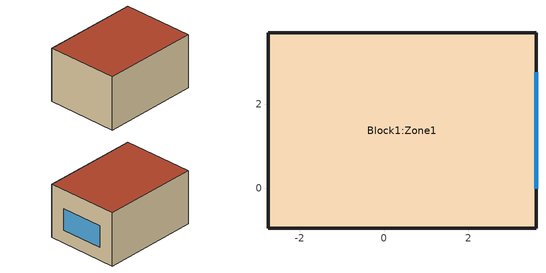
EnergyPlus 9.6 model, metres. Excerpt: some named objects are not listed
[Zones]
Block1:Zone1
 floor ground (Project ground floor): 3.6,-0.95 -2.75,-0.95 -2.75,3.69 3.6,3.69 z0
 wall outside (Project wall): 3.6,-0.95 3.6,3.69 -2.75,3.69 -2.75,-0.95 3.6,-0.95 z0:3.5
 window (1001): 3.6,-0.01 3.6,2.75 z0.84:2.26
 roof outside (Project flat roof): -2.75,-0.95 3.6,-0.95 3.6,3.69 -2.75,3.69 z3.5
[Building]
Building: North Axis=0; Terrain=Suburbs; Loads Convergence Tolerance Value=0.04; Temperature Convergence Tolerance Value=0.4; Solar Distribution=FullExterior; Maximum Number of Warmup Days=25; Minimum Number of Warmup Days=6
[Site:Location]
Untitled (O1-O1:31-12)  (01-01:31-12): Latitude=40.45; Longitude=-3.55; Time Zone=1; Elevation=582
[SizingPeriod:DesignDay] Day of Month=15; Humidity Condition Type=WetBulb; Barometric Pressure=94525.9; Wind Direction=0; Rain Indicator=No; Snow Indicator=No
Name | Month | Day Type | Maximum DryBulb Temperature | Daily DryBulb Temperature Range | Wetbulb or DewPoint at Maximum DryBulb | Wind Speed | Daylight Saving Time Indicator | Solar Model Indicator | Sky Clearness
Summer Design Day in Untitled (O1-O1:31-12) Jul | 7 | SummerDesignDay | 38.2 | 17.5 | 20.3 | 0 | Yes | ASHRAEClearSky | 0.98
Summer Design Day in Untitled (O1-O1:31-12) Aug | 8 | SummerDesignDay | 38 | 17.4 | 19.9 | 0 | Yes | ASHRAEClearSky | 0.98
Summer Design Day in Untitled (O1-O1:31-12) Sep | 9 | SummerDesignDay | 34.9 | 16.8 | 19.3 | 0 | Yes | ASHRAEClearSky | 0.98
Winter Design Day in Untitled (O1-O1:31-12) | 1 | WinterDesignDay | -4 | 0 | -4 | 11.6 | No |  | 0
[Site:GroundTemperature:BuildingSurface]
18, 18, 18, 18, 18, 18, 18, 18, 18, 18, 18, 18
[Site:GroundTemperature:FCfactorMethod]
January Ground Temperature=6.09; February Ground Temperature=5.28; March Ground Temperature=6.71; April Ground Temperature=8.95; May Ground Temperature=14.81; June Ground Temperature=19.34; July Ground Temperature=22.39; August Ground Temperature=23.32; September Ground Temperature=21.74; October Ground Temperature=18.22; November Ground Temperature=13.53; December Ground Temperature=9.18
[Site:GroundTemperature:Shallow]
14, 14, 14, 14, 14, 14, 14, 14, 14, 14, 14, 14
[Site:GroundTemperature:Deep]
14, 14, 14, 14, 14, 14, 14, 14, 14, 14, 14, 14
[Site:GroundReflectance]
0.2, 0.2, 0.2, 0.2, 0.2, 0.2, 0.2, 0.2, 0.2, 0.2, 0.2, 0.2
[Site:GroundReflectance:SnowModifier]
2, 2
[Material] Roughness=Rough; Thermal Absorptance=0.9
Name | Thickness | Conductivity | Density | Specific Heat | Solar Absorptance | Visible Absorptance
Urea Formaldehyde Foam_.1327 | 0.1327 | 0.04 | 10 | 1400 | 0.6 | 0.6
Cast Concrete_.1 | 0.1 | 1.13 | 2000 | 1000 | 0.6 | 0.6
Floor/Roof Screed_.O7 | 0.07 | 0.41 | 1200 | 840 | 0.73 | 0.73
Timber Flooring_.O3 | 0.03 | 0.14 | 650 | 1200 | 0.78 | 0.78
Asphalt 1_.O1 | 0.01 | 0.7 | 2100 | 1000 | 0.85 | 0.9
MW Glass Wool (rolls)_.1445 | 0.1445 | 0.04 | 12 | 840 | 0.6 | 0.6
Plasterboard_.O13 | 0.013 | 0.25 | 2800 | 896 | 0.5 | 0.5
Brickwork Outer_.1 | 0.1 | 0.84 | 1700 | 800 | 0.7 | 0.7
XPS Extruded Polystyrene  - CO2 Blowing_.O795 | 0.0795 | 0.034 | 35 | 1400 | 0.6 | 0.6
Concrete Block (Medium)_.1 | 0.1 | 0.51 | 1400 | 1000 | 0.6 | 0.6
Gypsum Plastering_.O13 | 0.013 | 0.4 | 1000 | 1000 | 0.5 | 0.5
[Material:NoMass]
3_RVAL_3: Roughness=Rough; Thermal Resistance=0.18; Thermal Absorptance=0.9; Solar Absorptance=0.7; Visible Absorptance=0.7
[WindowMaterial:Glazing] Optical Data Type=SpectralAverage; Thickness=0.003; Infrared Transmittance at Normal Incidence=0; Front Side Infrared Hemispherical Emissivity=0.84; Conductivity=0.9; Dirt Correction Factor for Solar and Visible Transmittance=1
Name | Solar Transmittance at Normal Incidence | Front Side Solar Reflectance at Normal Incidence | Back Side Solar Reflectance at Normal Incidence | Visible Transmittance at Normal Incidence | Front Side Visible Reflectance at Normal Incidence | Back Side Visible Reflectance at Normal Incidence | Back Side Infrared Hemispherical Emissivity
2 | 0.837 | 0.075 | 0.075 | 0.898 | 0.081 | 0.081 | 0.84
38 | 0.74 | 0.09 | 0.1 | 0.82 | 0.11 | 0.12 | 0.2
[WindowMaterial:Gas]
1002: Gas Type=Air; Thickness=0.013
[Construction]
Project ground floor: Urea Formaldehyde Foam_.1327, Cast Concrete_.1, Floor/Roof Screed_.O7, Timber Flooring_.O3
Project flat roof: Asphalt 1_.O1, MW Glass Wool (rolls)_.1445, 3_RVAL_3, Plasterboard_.O13
Project wall: Brickwork Outer_.1, XPS Extruded Polystyrene  - CO2 Blowing_.O795, Concrete Block (Medium)_.1, Gypsum Plastering_.O13
1001: 38, 1002, 2
[Zone]
Block1:Zone1: Type=1; Multiplier=1; Volume=81.889; Floor Area=23.3969; Zone Inside Convection Algorithm=TARP; Part of Total Floor Area=Yes
[PEOPLE]
People Block1:Zone1: Zone or ZoneList or Space or SpaceList=Block1:Zone1; Number of People Schedule=Office_OpenOff_Occ; Number of People Calculation Method=People/Area; People per Floor Area=0.111; Fraction Radiant=0.3; Sensible Heat Fraction=AutoCalculate; Activity Level Schedule=Activity Schedule 10; Carbon Dioxide Generation Rate=3.82e-08; Enable ASHRAE 55 Comfort Warnings=No; Mean Radiant Temperature Calculation Type=ZoneAveraged; Work Efficiency Schedule=Work efficiency; Clothing Insulation Calculation Method=ClothingInsulationSchedule; Clothing Insulation Schedule=Clothing Schedule 10; Air Velocity Schedule=AirVelocitySchedule; Thermal Comfort Model 1 Type=AdaptiveASH55; Thermal Comfort Model 2 Type=AdaptiveCEN15251; Thermal Comfort Model 3 Type=Fanger
[Lights]
Block1:Zone1: Zone or ZoneList or Space or SpaceList=Block1:Zone1; Schedule=Office_OpenOff_Light; Design Level Calculation Method=Watts/Area; Watts per Zone Floor Area=20; Return Air Fraction=0; Fraction Radiant=0.42; Fraction Visible=0.18; Fraction Replaceable=1
[OtherEquipment]
Block1:Zone1 Equipment gain 1: Fuel Type=Electricity; Zone or ZoneList or Space or SpaceList=Block1:Zone1; Schedule=Office_OpenOff_Equip; Design Level Calculation Method=Watts/Area; Power per Zone Floor Area=11.77; Fraction Latent=0; Fraction Radiant=0.2; Fraction Lost=0; Carbon Dioxide Generation Rate=0; EndUse Subcategory=ELECTRIC EQUIPMENT#Block1:Zone1#05
[DESIGNSPECIFICATION:OUTDOORAIR]
BLOCK1:ZONE1 Design Specification Outdoor Air Object: Outdoor Air Method=Flow/Person; Outdoor Air Flow per Person=0.00944; Outdoor Air Flow per Zone Floor Area=0; Outdoor Air Flow per Zone=0; Outdoor Air Flow Air Changes per Hour=0; Outdoor Air Schedule=On 24/7
[DESIGNSPECIFICATION:ZONEAIRDISTRIBUTION]
BLOCK1:ZONE1 Design Specification Zone Air Distribution Object: Zone Air Distribution Effectiveness in Cooling Mode=1; Zone Air Distribution Effectiveness in Heating Mode=1; Zone Secondary Recirculation Fraction=0; Minimum Zone Ventilation Efficiency=0
[SIZING:ZONE]
BLOCK1:ZONE1: Zone Cooling Design Supply Air Temperature Input Method=TemperatureDifference; Zone Cooling Design Supply Air Temperature=14; Zone Cooling Design Supply Air Temperature Difference=0.5; Zone Heating Design Supply Air Temperature Input Method=TemperatureDifference; Zone Heating Design Supply Air Temperature=50; Zone Heating Design Supply Air Temperature Difference=0.5; Zone Cooling Design Supply Air Humidity Ratio=0.009; Zone Heating Design Supply Air Humidity Ratio=0.004; Design Specification Outdoor Air Object=BLOCK1:ZONE1 Design Specification Outdoor Air Object; Zone Heating Sizing Factor=1.25; Zone Cooling Sizing Factor=1.15; Cooling Design Air Flow Method=DesignDay; Cooling Design Air Flow Rate=0; Cooling Minimum Air Flow per Zone Floor Area=0.00076; Cooling Minimum Air Flow=0; Cooling Minimum Air Flow Fraction=0; Heating Design Air Flow Method=DesignDay; Heating Design Air Flow Rate=0; Heating Maximum Air Flow per Zone Floor Area=0.00203; Heating Maximum Air Flow=0.14158; Heating Maximum Air Flow Fraction=0.3; Design Specification Zone Air Distribution Object=BLOCK1:ZONE1 Design Specification Zone Air Distribution Object; Account for Dedicated Outdoor Air System=Yes; Dedicated Outdoor Air System Control Strategy=NeutralSupplyAir; Dedicated Outdoor Air Low Setpoint Temperature for Design=autosize; Dedicated Outdoor Air High Setpoint Temperature for Design=autosize
[ZONECONTROL:THERMOSTAT]
BLOCK1:ZONE1 Thermostat: Zone or ZoneList=BLOCK1:ZONE1; Control Type Schedule=Control type schedule: Always 4; Control 1=BLOCK1:ZONE1 Dual SP; Temperature Difference Between Cutout And Setpoint=0
[ZONECONTROL:THERMOSTAT:THERMALCOMFORT]
BLOCK1:ZONE1 Comfort Control: Zone or ZoneList=BLOCK1:ZONE1; Averaging Method=PeopleAverage; Minimum DryBulb Temperature Setpoint=12.8; Maximum DryBulb Temperature Setpoint=40; Thermal Comfort Control Type Schedule=Zone Comfort Control Type Sched; Thermal Comfort Control 1=BLOCK1:ZONE1 Dual Comfort Setpoint
[THERMOSTATSETPOINT:DUALSETPOINT]
BLOCK1:ZONE1 Dual SP: Heating Setpoint Temperature Schedule=FORSCRIPT_AHST_BLOCK1_ZONE1; Cooling Setpoint Temperature Schedule=FORSCRIPT_ACST_BLOCK1_ZONE1
[THERMOSTATSETPOINT:THERMALCOMFORT:FANGER:DUALSETPOINT]
BLOCK1:ZONE1 Dual Comfort Setpoint: Fanger Thermal Comfort Heating Schedule=Heating Fanger comfort setpoint: Always -0.5; Fanger Thermal Comfort Cooling Schedule=Cooling Fanger comfort setpoint: Always 0.5
[ZoneHVAC:IdealLoadsAirSystem]
Block1:Zone1 Ideal Loads Air: Maximum Heating Supply Air Temperature=35; Minimum Cooling Supply Air Temperature=12; Maximum Heating Supply Air Humidity Ratio=0.0156; Minimum Cooling Supply Air Humidity Ratio=0.0077; Heating Limit=LimitCapacity; Maximum Heating Air Flow Rate=Autosize; Maximum Sensible Heating Capacity=Autosize; Cooling Limit=LimitFlowRateAndCapacity; Maximum Cooling Air Flow Rate=Autosize; Maximum Total Cooling Capacity=Autosize; Heating Availability Schedule=On; Cooling Availability Schedule=On; Dehumidification Control Type=None; Humidification Control Type=None; Design Specification Outdoor Air Object=Block1:Zone1; Outdoor Air Economizer Type=NoEconomizer; Heat Recovery Type=None
[ZONEHVAC:TERMINALUNIT:VARIABLEREFRIGERANTFLOW]
BLOCK1:ZONE1 VRF Indoor Unit: Terminal Unit Availability Schedule=On 24/7; Cooling Supply Air Flow Rate=autosize; No Cooling Supply Air Flow Rate=autosize; Heating Supply Air Flow Rate=autosize; No Heating Supply Air Flow Rate=autosize; Cooling Outdoor Air Flow Rate=0; Heating Outdoor Air Flow Rate=0; No Load Outdoor Air Flow Rate=0; Supply Air Fan Operating Mode Schedule=On 24/7; Supply Air Fan Placement=DrawThrough; Supply Air Fan Object=BLOCK1:ZONE1 VRF Indoor Unit Supply Fan; Cooling Coil Object=BLOCK1:ZONE1 VRF Indoor Unit DX Cooling Coil; Heating Coil Object=BLOCK1:ZONE1 VRF Indoor Unit DX Heating Coil; Zone Terminal Unit On Parasitic Electric Energy Use=30; Zone Terminal Unit Off Parasitic Electric Energy Use=20; Maximum Supply Air Temperature from Supplemental Heater=autosize; Maximum Outdoor DryBulb Temperature for Supplemental Heater Operation=21
[Zone equipment]
BLOCK1:ZONE1: BLOCK1:ZONE1 VRF Indoor Unit
[FAN:CONSTANTVOLUME]
BLOCK1:ZONE1 VRF Indoor Unit Supply Fan: Availability Schedule=On 24/7; Fan Total Efficiency=0.7; Pressure Rise=100; Maximum Flow Rate=autosize; Motor Efficiency=0.9; Motor In Airstream Fraction=1; EndUse Subcategory=General
[COIL:COOLING:DX:VARIABLEREFRIGERANTFLOW]
BLOCK1:ZONE1 VRF Indoor Unit DX Cooling Coil: Availability Schedule=On 24/7; Gross Rated Total Cooling Capacity=autosize; Gross Rated Sensible Heat Ratio=autosize; Rated Air Flow Rate=autosize; Cooling Capacity Ratio Modifier Function of Temperature Curve=VRFTUCoolCapFT; Cooling Capacity Modifier Curve Function of Flow Fraction=VRFACCoolCapFFF
[COIL:HEATING:DX:VARIABLEREFRIGERANTFLOW]
BLOCK1:ZONE1 VRF Indoor Unit DX Heating Coil: Availability Schedule=On 24/7; Gross Rated Heating Capacity=autosize; Rated Air Flow Rate=autosize; Heating Capacity Ratio Modifier Function of Temperature Curve=VRFTUHeatCapFT; Heating Capacity Modifier Function of Flow Fraction Curve=VRFACCoolCapFFF
[AIRCONDITIONER:VARIABLEREFRIGERANTFLOW]
Heat Pump=VRF Outdoor Unit_BLOCK1:ZONE1; Availability Schedule=On 24/7; Gross Rated Total Cooling Capacity=autosize; Gross Rated Cooling COP=2; Minimum Condenser Inlet Node Temperature in Cooling Mode=-6; Maximum Condenser Inlet Node Temperature in Cooling Mode=43; Cooling Capacity Ratio Modifier Function of Low Temperature Curve=VRFCoolCapFT; Cooling Capacity Ratio Boundary Curve=VRFCoolCapFTBoundary; Cooling Capacity Ratio Modifier Function of High Temperature Curve=VRFCoolCapFTHi; Cooling Energy Input Ratio Modifier Function of Low Temperature Curve=VRFCoolEIRFT; Cooling Energy Input Ratio Boundary Curve=VRFCoolEIRFTBoundary; Cooling Energy Input Ratio Modifier Function of High Temperature Curve=VRFCoolEIRFTHi; Cooling Energy Input Ratio Modifier Function of Low PartLoad Ratio Curve=CoolingEIRLowPLR; Cooling Energy Input Ratio Modifier Function of High PartLoad Ratio Curve=CoolingEIRHiPLR; Cooling Combination Ratio Correction Factor Curve=CoolingCombRatio; Cooling PartLoad Fraction Correlation Curve=VRFCPLFFPLR; Gross Rated Heating Capacity=autosize; Rated Heating Capacity Sizing Ratio=1; Gross Rated Heating COP=2.1; Minimum Condenser Inlet Node Temperature in Heating Mode=-20; Maximum Condenser Inlet Node Temperature in Heating Mode=40; Heating Capacity Ratio Modifier Function of Low Temperature Curve=VRFHeatCapFT; Heating Capacity Ratio Boundary Curve=VRFHeatCapFTBoundary; Heating Capacity Ratio Modifier Function of High Temperature Curve=VRFHeatCapFTHi; Heating Energy Input Ratio Modifier Function of Low Temperature Curve=VRFHeatEIRFT; Heating Energy Input Ratio Boundary Curve=VRFHeatEIRFTBoundary; Heating Energy Input Ratio Modifier Function of High Temperature Curve=VRFHeatEIRFTHi; Heating Performance Curve Outdoor Temperature Type=WetBulbTemperature; Heating Energy Input Ratio Modifier Function of Low PartLoad Ratio Curve=HeatingEIRLowPLR; Heating Energy Input Ratio Modifier Function of High PartLoad Ratio Curve=HeatingEIRHiPLR; Heating Combination Ratio Correction Factor Curve=HeatingCombRatio; Heating PartLoad Fraction Correlation Curve=VRFCPLFFPLR; Minimum Heat Pump PartLoad Ratio=0.2; Master Thermostat Priority Control Type=LoadPriority; Zone Terminal Unit List=VRF Outdoor Unit_BLOCK1:ZONE1 Zone List; Heat Pump Waste Heat Recovery=Yes; Equivalent Piping Length used for Piping Correction Factor in Cooling Mode=50; Vertical Height used for Piping Correction Factor=15; Piping Correction Factor for Length in Cooling Mode Curve=CoolingLengthCorrectionFactor; Piping Correction Factor for Height in Cooling Mode Coefficient=0; Equivalent Piping Length used for Piping Correction Factor in Heating Mode=50; Piping Correction Factor for Length in Heating Mode Curve=VRF Piping Correction Factor for Length in Heating Mode; Piping Correction Factor for Height in Heating Mode Coefficient=0; Crankcase Heater Power per Compressor=15; Number of Compressors=2; Ratio of Compressor Size to Total Compressor Capacity=0.5; Maximum Outdoor DryBulb Temperature for Crankcase Heater=5; Defrost Strategy=Resistive; Defrost Control=Timed; Defrost Time Period Fraction=0; Resistive Defrost Heater Capacity=autosize; Maximum Outdoor Drybulb Temperature for Defrost Operation=5; Condenser Type=AirCooled; Water Condenser Volume Flow Rate=autosize; Evaporative Condenser Effectiveness=0.9; Evaporative Condenser Air Flow Rate=autosize; Evaporative Condenser Pump Rated Power Consumption=autosize; Basin Heater Capacity=0; Basin Heater Setpoint Temperature=2; Basin Heater Operating Schedule=On 24/7; Fuel Type=Electricity; Minimum Condenser Inlet Node Temperature in Heat Recovery Mode=-10; Maximum Condenser Inlet Node Temperature in Heat Recovery Mode=40; Heat Recovery Cooling Capacity Modifier Curve=VRF Heat Recovery Cooling Capacity Modifier; Initial Heat Recovery Cooling Capacity Fraction=0.5; Heat Recovery Cooling Capacity Time Constant=0.15; Heat Recovery Cooling Energy Modifier Curve=VRF Heat Recovery Cooling Energy Modifier; Initial Heat Recovery Cooling Energy Fraction=1; Heat Recovery Cooling Energy Time Constant=0; Heat Recovery Heating Capacity Modifier Curve=VRF Heat Recovery Heating Capacity Modifier; Initial Heat Recovery Heating Capacity Fraction=1; Heat Recovery Heating Capacity Time Constant=0.15; Heat Recovery Heating Energy Modifier Curve=VRF Heat Recovery Heating Energy Modifier; Initial Heat Recovery Heating Energy Fraction=1; Heat Recovery Heating Energy Time Constant=0
[ZONETERMINALUNITLIST]
VRF Outdoor Unit_BLOCK1:ZONE1 Zone List: Zone Terminal Unit Name 1=BLOCK1:ZONE1 VRF Indoor Unit
[ENERGYMANAGEMENTSYSTEM:SENSOR]
Name | OutputVariable or OutputMeter Index Key | OutputVariable or OutputMeter
RMOT | People BLOCK1:ZONE1 | Zone Thermal Comfort CEN 15251 Adaptive Model Running Average Outdoor Air Temperature
PMOT | People BLOCK1:ZONE1 | Zone Thermal Comfort ASHRAE 55 Adaptive Model Running Average Outdoor Air Temperature
BLOCK1_ZONE1_OpT | BLOCK1:ZONE1 | Zone Operative Temperature
BLOCK1_ZONE1_WindSpeed | BLOCK1:ZONE1 | Zone Outdoor Air Wind Speed
BLOCK1_ZONE1_OutT | BLOCK1:ZONE1 | Zone Outdoor Air Drybulb Temperature
Block1_Zone1_Wall_2_0_0_0_0_0_Win_OpT | Block1:Zone1 | Zone Operative Temperature
Block1_Zone1_Wall_2_0_0_0_0_0_Win_WindSpeed | Block1:Zone1 | Zone Outdoor Air Wind Speed
Block1_Zone1_Wall_2_0_0_0_0_0_Win_OutT | Block1:Zone1 | Zone Outdoor Air Drybulb Temperature
OutT | Environment | Site Outdoor Air Drybulb Temperature
BLOCK1_ZONE1_CoolCoil | BLOCK1:ZONE1 VRF Indoor Unit DX Cooling Coil | Cooling Coil Total Cooling Rate
BLOCK1_ZONE1_HeatCoil | BLOCK1:ZONE1 VRF Indoor Unit DX Heating Coil | Heating Coil Heating Rate
Block1_Zone1_Wall_2_0_0_0_0_0_Win_CoolCoil | Block1:Zone1 VRF Indoor Unit DX Cooling Coil | Cooling Coil Total Cooling Rate
Block1_Zone1_Wall_2_0_0_0_0_0_Win_HeatCoil | Block1:Zone1 VRF Indoor Unit DX Heating Coil | Heating Coil Heating Rate
[ENERGYMANAGEMENTSYSTEM:ACTUATOR]
Name | Actuated Component Unique | Actuated Component Type | Actuated Component Control Type
FORSCRIPT_AHST_Sch_BLOCK1_ZONE1 | FORSCRIPT_AHST_BLOCK1_ZONE1 | Schedule:Compact | Schedule Value
FORSCRIPT_ACST_Sch_BLOCK1_ZONE1 | FORSCRIPT_ACST_BLOCK1_ZONE1 | Schedule:Compact | Schedule Value
Block1_Zone1_Wall_2_0_0_0_0_0_Win_VentOpenFact | Block1:Zone1_Wall_2_0_0_0_0_0_Win | AirFlow Network Window/Door Opening | Venting Opening Factor
[ENERGYMANAGEMENTSYSTEM:PROGRAMCALLINGMANAGER]
SetComfTemp: BeginTimestepBeforePredictor; SetComfTemp
CountHours_BLOCK1_ZONE1: BeginTimestepBeforePredictor; CountHours_BLOCK1_ZONE1
SetAppLimits: BeginTimestepBeforePredictor; SetAppLimits
ApplyCAT: BeginTimestepBeforePredictor; ApplyCAT
SetAST: BeginTimestepBeforePredictor; SetAST
SetASTnoTol: BeginTimestepBeforePredictor; SetASTnoTol
CountHoursNoApp_BLOCK1_ZONE1: BeginTimestepBeforePredictor; CountHoursNoApp_BLOCK1_ZONE1
SetGeoVarBLOCK1_ZONE1: BeginTimestepBeforePredictor; SetGeoVarBLOCK1_ZONE1
SetInputData: BeginTimestepBeforePredictor; SetInputData
SetVST: BeginTimestepBeforePredictor; SetVST
ApplyAST_BLOCK1_ZONE1: BeginTimestepBeforePredictor; ApplyAST_BLOCK1_ZONE1
SetWindowOperation_Block1_Zone1_Wall_2_0_0_0_0_0_Win: BeginTimestepBeforePredictor; SetWindowOperation_Block1_Zone1_Wall_2_0_0_0_0_0_Win
[ENERGYMANAGEMENTSYSTEM:PROGRAM]
SetComfTemp: if AdapStand == 1; set ComfTemp = RMOT*0.33+18.8; elseif AdapStand == 2; set ComfTemp = PMOT*0.31+17.8; elseif AdapStand == 3; set ComfTemp = PMOT*0.48+14.4; endif
CountHours_BLOCK1_ZONE1: if (AdapStand == 1 ); if (RMOT >= AHSTall) && (RMOT <= ACSTaul); if (BLOCK1_ZONE1_OpT <= ACSTnoTol); if (BLOCK1_ZONE1_OpT >= AHSTnoTol); set ComfHours_BLOCK1_ZONE1 = 1*ZoneTimeStep; set DiscomfAppHotHours_BLOCK1_ZONE1 = 0; set DiscomfAppColdHours_BLOCK1_ZONE1 = 0; set DiscomfNonAppHotHours_BLOCK1_ZONE1 = 0; set DiscomfNonAppColdHours_BLOCK1_ZONE1 = 0; endif; elseif (BLOCK1_ZONE1_OpT > ACSTnoTol); set ComfHours_BLOCK1_ZONE1 = 0; set DiscomfAppHotHours_BLOCK1_ZONE1 = 1*ZoneTimeStep; set DiscomfAppColdHours_BLOCK1_ZONE1 = 0; set DiscomfNonAppHotHours_BLOCK1_ZONE1 = 0; set DiscomfNonAppColdHours_BLOCK1_ZONE1 = 0; elseif (BLOCK1_ZONE1_OpT < AHSTnoTol); set ComfHours_BLOCK1_ZONE1 = 0; set DiscomfAppHotHours_BLOCK1_ZONE1 = 0; set DiscomfAppColdHours_BLOCK1_ZONE1 = 1*ZoneTimeStep; set DiscomfNonAppHotHours_BLOCK1_ZONE1 = 0; set DiscomfNonAppColdHours_BLOCK1_ZONE1 = 0; endif; elseif (RMOT > ACSTaul); set ComfHours_BLOCK1_ZONE1 = 0; set DiscomfAppHotHours_BLOCK1_ZONE1 = 0; set DiscomfAppColdHours_BLOCK1_ZONE1 = 0; set DiscomfNonAppHotHours_BLOCK1_ZONE1 = 1*ZoneTimeStep; set DiscomfNonAppColdHours_BLOCK1_ZONE1 = 0; elseif (RMOT < AHSTall); set ComfHours_BLOCK1_ZONE1 = 0; set DiscomfAppHotHours_BLOCK1_ZONE1 = 0; set DiscomfAppColdHours_BLOCK1_ZONE1 = 0; set DiscomfNonAppHotHours_BLOCK1_ZONE1 = 0; set DiscomfNonAppColdHours_BLOCK1_ZONE1 = 1*ZoneTimeStep; endif; elseif (AdapStand == 2 )|| (AdapStand == 3); if (PMOT >= AHSTall) && (PMOT <= ACSTaul); if (BLOCK1_ZONE1_OpT <= ACSTnoTol); if (BLOCK1_ZONE1_OpT >= AHSTnoTol); set ComfHours_BLOCK1_ZONE1 = 1*ZoneTimeStep; set DiscomfAppHotHours_BLOCK1_ZONE1 = 0; set DiscomfAppColdHours_BLOCK1_ZONE1 = 0; set DiscomfNonAppHotHours_BLOCK1_ZONE1 = 0; set DiscomfNonAppColdHours_BLOCK1_ZONE1 = 0; endif; elseif (BLOCK1_ZONE1_OpT > ACSTnoTol); set ComfHours_BLOCK1_ZONE1 = 0; set DiscomfAppHotHours_BLOCK1_ZONE1 = 1*ZoneTimeStep; set DiscomfAppColdHours_BLOCK1_ZONE1 = 0; set DiscomfNonAppHotHours_BLOCK1_ZONE1 = 0; set DiscomfNonAppColdHours_BLOCK1_ZONE1 = 0; elseif (BLOCK1_ZONE1_OpT < AHSTnoTol); set ComfHours_BLOCK1_ZONE1 = 0; set DiscomfAppHotHours_BLOCK1_ZONE1 = 0; set DiscomfAppColdHours_BLOCK1_ZONE1 = 1*ZoneTimeStep; set DiscomfNonAppHotHours_BLOCK1_ZONE1 = 0; set DiscomfNonAppColdHours_BLOCK1_ZONE1 = 0; endif; elseif (PMOT > ACSTaul); set ComfHours_BLOCK1_ZONE1 = 0; set DiscomfAppHotHours_BLOCK1_ZONE1 = 0; set DiscomfAppColdHours_BLOCK1_ZONE1 = 0; set DiscomfNonAppHotHours_BLOCK1_ZONE1 = 1*ZoneTimeStep; set DiscomfNonAppColdHours_BLOCK1_ZONE1 = 0; elseif (PMOT < AHSTall); set ComfHours_BLOCK1_ZONE1 = 0; set DiscomfAppHotHours_BLOCK1_ZONE1 = 0; set DiscomfAppColdHours_BLOCK1_ZONE1 = 0; set DiscomfNonAppHotHours_BLOCK1_ZONE1 = 0; set DiscomfNonAppColdHours_BLOCK1_ZONE1 = 1*ZoneTimeStep; endif; endif
SetAppLimits: If AdapStand == 1; set ACSTaul = 30; set ACSTall = 10; set AHSTaul = 30; set AHSTall = 10; elseif AdapStand == 2; set ACSTaul = 33.5; set ACSTall = 10; set AHSTaul = 33.5; set AHSTall = 10; elseif AdapStand == 3; set ACSTaul = 30; set ACSTall = 5; set AHSTaul = 30; set AHSTall = 5; else; set ACSTaul = 50; set ACSTall = 50; set AHSTaul = 50; set AHSTall = 50; endif
ApplyCAT: if (AdapStand == 1 ); if (CAT == 1); set ACSToffset = 2; set AHSToffset = -3; elseif (CAT == 2); set ACSToffset = 3; set AHSToffset = -4; elseif (CAT == 3); set ACSToffset = 4; set AHSToffset = -5; endif; elseif (AdapStand == 2 ) || (AdapStand == 3); if (CAT == 90); set ACSToffset = 2.5; set AHSToffset = -2.5; elseif (CAT == 80); set ACSToffset = 3.5; set AHSToffset = -3.5; endif; endif
SetAST: if (AdapStand == 0) && (CurrentTime < 7); set ACST = 27+ACSTtol; set AHST = 17+AHSTtol; elseif (AdapStand == 0) && (CurrentTime < 15); set ACST = 25; set AHST = 20+AHSTtol; elseif (AdapStand == 0) && (CurrentTime < 23); set ACST = 25+ACSTtol; set AHST = 20+AHSTtol; elseif (AdapStand == 0) && (CurrentTime < 24); set ACST = 27+ACSTtol; set AHST = 17+AHSTtol; endif; if (AdapStand == 1) && (ComfMod == 0); if (DayOfYear >= 121) && (DayOfYear < 274); if (CAT==1); set ACST = 25.5+ACSTtol; elseif (CAT==2); set ACST = 26+ACSTtol; elseif (CAT==3); set ACST = 27+ACSTtol; endif; else; if (CAT==1); set ACST = 25+ACSTtol; elseif (CAT==2); set ACST = 25+ACSTtol; elseif (CAT==3); set ACST = 25+ACSTtol; endif; endif; endif; if (AdapStand == 1) && (ComfMod == 0); if (DayOfYear >= 121) && (DayOfYear < 274); if (CAT==1); set AHST = 23.5+AHSTtol; elseif (CAT==2); set AHST = 23+AHSTtol; elseif (CAT==3); set AHST = 22+AHSTtol; endif; else; if (CAT==1); set AHST = 21+AHSTtol; elseif (CAT==2); set AHST = 20+AHSTtol; elseif (CAT==3); set AHST = 18+AHSTtol; endif; endif; endif; if (AdapStand == 1) && (ComfMod == 1) && (RMOT >= ACSTall) && (RMOT <= ACSTaul); set ACST = RMOT*0.33+18.8+ACSToffset+ACSTtol; elseif (AdapStand == 1) && (ComfMod == 1) && (CurrentTime < 7); set ACST = 27+ACSTtol; elseif (AdapStand == 1) && (ComfMod == 1) && (CurrentTime < 15); set ACST = 50; elseif (AdapStand == 1) && (ComfMod == 1) && (CurrentTime < 23); set ACST = 25+ACSTtol; elseif (AdapStand == 1) && (ComfMod == 1) && (CurrentTime < 24); set ACST = 27+ACSTtol; endif; if (AdapStand == 1) && (ComfMod == 1) && (RMOT >= AHSTall) && (RMOT <= AHSTaul); set AHST = RMOT*0.33+18.8+AHSToffset+AHSTtol; elseif (AdapStand == 1) && (ComfMod == 1) && (CurrentTime < 7); set AHST = 17+AHSTtol; elseif (AdapStand == 1) && (ComfMod == 1) && (CurrentTime < 23); set AHST = 20+AHSTtol; elseif (AdapStand == 1) && (ComfMod == 1) && (CurrentTime < 24); set AHST = 17+AHSTtol; endif; if (AdapStand == 1) && (ComfMod == 2) && (RMOT >= ACSTall) && (RMOT <= ACSTaul); set ACST = RMOT*0.33+18.8+ACSToffset+ACSTtol; elseif (AdapStand == 1) && (ComfMod == 2) && (RMOT < ACSTall) && (CAT==1); set ACST = 25+ACSTtol; elseif (AdapStand == 1) && (ComfMod == 2) && (RMOT > ACSTaul) && (CAT==1); set ACST = 25.5+ACSTtol; elseif (AdapStand == 1) && (ComfMod == 2) && (RMOT < ACSTall) && (CAT==2); set ACST = 25+ACSTtol; elseif (AdapStand == 1) && (ComfMod == 2) && (RMOT > ACSTaul) && (CAT==2); set ACST = 26+ACSTtol; elseif (AdapStand == 1) && (ComfMod == 2) && (RMOT < ACSTall) && (CAT==3); set ACST = 25+ACSTtol; elseif (AdapStand == 1) && (ComfMod == 2) && (RMOT > ACSTaul) && (CAT==3); set ACST = 27+ACSTtol; endif; if (AdapStand == 1) && (ComfMod == 2) && (RMOT >= AHSTall) && (RMOT <= AHSTaul); set AHST = RMOT*0.33+18.8+AHSToffset+AHSTtol; elseif (AdapStand == 1) && (ComfMod == 2) && (RMOT < AHSTall) && (CAT==1); set AHST = 21+AHSTtol; elseif (AdapStand == 1) && (ComfMod == 2) && (RMOT > AHSTaul) && (CAT==1); set AHST = 23.5+AHSTtol; elseif (AdapStand == 1) && (ComfMod == 2) && (RMOT < AHSTall) && (CAT==2); set AHST = 20+AHSTtol; elseif (AdapStand == 1) && (ComfMod == 2) && (RMOT > AHSTaul) && (CAT==2); set AHST = 23+AHSTtol; elseif (AdapStand == 1) && (ComfMod == 2) && (RMOT < AHSTall) && (CAT==3); set AHST = 18+AHSTtol; elseif (AdapStand == 1) && (ComfMod == 2) && (RMOT > AHSTaul) && (CAT==3); set AHST = 22+AHSTtol; endif; if (AdapStand == 1) && (ComfMod == 3) && (RMOT >= ACSTall) && (RMOT <= ACSTaul); set ACST = RMOT*0.33+18.8+ACSToffset+ACSTtol; elseif (AdapStand == 1) && (ComfMod == 3) && (RMOT < ACSTall); set ACST = ACSTall*0.33+18.8+ACSToffset+ACSTtol; elseif (AdapStand == 1) && (ComfMod == 3) && (RMOT > ACSTaul); set ACST = ACSTaul*0.33+18.8+ACSToffset+ACSTtol; endif; if (AdapStand == 1) && (ComfMod == 3) && (RMOT >= AHSTall) && (RMOT <= AHSTaul); set AHST = RMOT*0.33+18.8+AHSToffset+AHSTtol; elseif (AdapStand == 1) && (ComfMod == 3) && (RMOT < AHSTall); set AHST = AHSTall*0.33+18.8+AHSToffset+AHSTtol; elseif (AdapStand == 1) && (ComfMod == 3) && (RMOT > AHSTaul); set AHST = AHSTaul*0.33+18.8+AHSToffset+AHSTtol; endif; if (AdapStand == 2) && (ComfMod == 0); if (DayOfYear >= 121) && (DayOfYear < 274); if (CAT==80); set ACST = 28.35+ACSTtol; elseif (CAT==90); set ACST = 27.42+ACSTtol; endif; else; if (CAT==80); set ACST = 26.35+ACSTtol; elseif (CAT==90); set ACST = 25.09+ACSTtol; endif; endif; endif; if (AdapStand == 2) && (ComfMod == 0); if (DayOfYear >= 121) && (DayOfYear < 274); if (CAT==80); set AHST = 23.78+AHSTtol; elseif (CAT==90); set AHST = 24.74+AHSTtol; endif; else; if (CAT==80); set AHST = 20.1+AHSTtol; elseif (CAT==90); set AHST = 21.44+AHSTtol; endif; endif; endif; if (AdapStand == 2) && (ComfMod == 1) && (PMOT >= ACSTall) && (PMOT <= ACSTaul); set ACST = PMOT*0.31+17.8+ACSToffset+ACSTtol; elseif (AdapStand == 2) && (ComfMod == 1) && (CurrentTime < 7); set ACST = 27+ACSTtol; elseif (AdapStand == 2) && (ComfMod == 1) && (CurrentTime < 15); set ACST = 50; elseif (AdapStand == 2) && (ComfMod == 1) && (CurrentTime < 23); set ACST = 25+ACSTtol; elseif (AdapStand == 2) && (ComfMod == 1) && (CurrentTime < 24); set ACST = 27+ACSTtol; endif; if (AdapStand == 2) && (ComfMod == 1) && (PMOT >= AHSTall) && (PMOT <= AHSTaul); set AHST = PMOT*0.31+17.8+AHSToffset+AHSTtol; elseif (AdapStand == 2) && (ComfMod == 1) && (CurrentTime < 7); set AHST = 17+AHSTtol; elseif (AdapStand == 2) && (ComfMod == 1) && (CurrentTime < 23); set AHST = 20+AHSTtol; elseif (AdapStand == 2) && (ComfMod == 1) && (CurrentTime < 24); set AHST = 17+AHSTtol; endif; if (AdapStand == 2) && (ComfMod == 2); if (PMOT >= ACSTall) && (PMOT <= ACSTaul); set ACST = PMOT*0.31+17.8+ACSToffset+ACSTtol; elseif CAT==80; if PMOT < ACSTall; set ACST = 26.35+ACSTtol; elseif PMOT > ACSTaul; set ACST = 28.35+ACSTtol; endif; elseif CAT==90; if PMOT < ACSTall; set ACST = 25.09+ACSTtol; elseif PMOT > ACSTaul; set ACST = 27.42+ACSTtol; endif; endif; endif; if (AdapStand == 2) && (ComfMod == 2); if (PMOT >= AHSTall) && (PMOT <= AHSTaul); set AHST = PMOT*0.31+17.8+AHSToffset+AHSTtol; elseif CAT==80; if PMOT < AHSTall; set AHST = 20.1+AHSTtol; elseif PMOT > AHSTaul; set AHST = 23.78+AHSTtol; endif; elseif CAT==90; if PMOT < AHSTall; set AHST = 21.44+AHSTtol; elseif PMOT > AHSTaul; set AHST = 24.74+AHSTtol; endif; endif; endif; if (AdapStand == 2) && (ComfMod == 3) && (PMOT >= ACSTall) && (PMOT <= ACSTaul); set ACST = PMOT*0.31+17.8+ACSToffset+ACSTtol; elseif (AdapStand == 2) && (ComfMod == 3) && (PMOT < ACSTall); set ACST = ACSTall*0.31+17.8+ACSToffset+ACSTtol; elseif (AdapStand == 2) && (ComfMod == 3) && (PMOT > ACSTaul); set ACST = ACSTaul*0.31+17.8+ACSToffset+ACSTtol; endif; if (AdapStand == 2) && (ComfMod == 3) && (PMOT >= AHSTall) && (PMOT <= AHSTaul); set AHST = PMOT*0.31+17.8+AHSToffset+AHSTtol; elseif (AdapStand == 2) && (ComfMod == 3) && (PMOT < AHSTall); set AHST = AHSTall*0.31+17.8+AHSToffset+AHSTtol; elseif (AdapStand == 2) && (ComfMod == 3) && (PMOT > AHSTaul); set AHST = AHSTaul*0.31+17.8+AHSToffset+AHSTtol; endif; if (AdapStand == 3) && (ComfMod == 0); if (CAT==80); set ACST = 28+ACSTtol; elseif (CAT==90); set ACST = 27+ACSTtol; endif; endif; if (AdapStand == 3) && (ComfMod == 0); if (CAT==80); set AHST = 18+AHSTtol; elseif (CAT==90); set AHST = 19+AHSTtol; endif; endif; if (AdapStand == 3) && (ComfMod == 1); if (PMOT >= ACSTall) && (PMOT <= ACSTaul); set ACST = PMOT*0.48+14.4+ACSToffset+ACSTtol; elseif CAT==80; if PMOT < ACSTall; set ACST = 28+ACSTtol; elseif PMOT > ACSTaul; set ACST = 28+ACSTtol; endif; elseif CAT==90; if PMOT < ACSTall; set ACST = 27+ACSTtol; elseif PMOT > ACSTaul; set ACST = 27+ACSTtol; endif; endif; endif; if (AdapStand == 3) && (ComfMod == 1); if (PMOT >= AHSTall) && (PMOT <= AHSTaul); set AHST = PMOT*0.48+14.4+AHSToffset+AHSTtol; elseif CAT==80; if PMOT < AHSTall; set AHST = 18+AHSTtol; elseif PMOT > AHSTaul; set AHST = 18+AHSTtol; endif; elseif CAT==90; if PMOT < AHSTall; set AHST = 19+AHSTtol; elseif PMOT > AHSTaul; set AHST = 19+AHSTtol; endif; endif; endif; if (AdapStand == 3) && (ComfMod == 2); if (PMOT >= ACSTall) && (PMOT <= ACSTaul); set ACST = PMOT*0.48+14.4+ACSToffset+ACSTtol; elseif CAT==80; if PMOT < ACSTall; set ACST = 26.35+ACSTtol; elseif PMOT > ACSTaul; set ACST = 28.35+ACSTtol; endif; elseif CAT==90; if PMOT < ACSTall; set ACST = 25.09+ACSTtol; elseif PMOT > ACSTaul; set ACST = 27.42+ACSTtol; endif; endif; endif; if (AdapStand == 3) && (ComfMod == 2); if (PMOT >= AHSTall) && (PMOT <= AHSTaul); set AHST = PMOT*0.48+14.4+AHSToffset+AHSTtol; elseif CAT==80; if PMOT < AHSTall; set AHST = 20.1+AHSTtol; elseif PMOT > AHSTaul; set AHST = 23.78+AHSTtol; endif; elseif CAT==90; if PMOT < AHSTall; set AHST = 21.44+AHSTtol; elseif PMOT > AHSTaul; set AHST = 24.74+AHSTtol; endif; endif; endif; if (AdapStand == 3) && (ComfMod == 3) && (PMOT >= ACSTall) && (PMOT <= ACSTaul); set ACST = PMOT*0.48+14.4+ACSToffset+ACSTtol; elseif (AdapStand == 3) && (ComfMod == 3) && (PMOT < ACSTall); set ACST = ACSTall*0.48+14.4+ACSToffset+ACSTtol; elseif (AdapStand == 3) && (ComfMod == 3) && (PMOT > ACSTaul); set ACST = ACSTaul*0.48+14.4+ACSToffset+ACSTtol; endif; if (AdapStand == 3) && (ComfMod == 3) && (PMOT >= AHSTall) && (PMOT <= AHSTaul); set AHST = PMOT*0.48+14.4+AHSToffset+AHSTtol; elseif (AdapStand == 3) && (ComfMod == 3) && (PMOT < AHSTall); set AHST = AHSTall*0.48+14.4+AHSToffset+AHSTtol; elseif (AdapStand == 3) && (ComfMod == 3) && (PMOT > AHSTaul); set AHST = AHSTaul*0.48+14.4+AHSToffset+AHSTtol; endif
SetASTnoTol: set ACSTnoTol = ACST-ACSTtol; set AHSTnoTol = AHST-AHSTtol
CountHoursNoApp_BLOCK1_ZONE1: if (BLOCK1_ZONE1_OpT <= ACSTnoTol); if (BLOCK1_ZONE1_OpT >= AHSTnoTol); set ComfHoursNoApp_BLOCK1_ZONE1  = 1*ZoneTimeStep; else; set ComfHoursNoApp_BLOCK1_ZONE1 = 0; endif; else; set ComfHoursNoApp_BLOCK1_ZONE1 = 0; endif
SetGeoVarBLOCK1_ZONE1: set ZoneFloorArea_BLOCK1_ZONE1 = ZFA_BLOCK1_ZONE1/2; set ZoneAirVolume_BLOCK1_ZONE1 = ZAV_BLOCK1_ZONE1/2
SetInputData: set AdapStand = 1; set CAT = 1; set ComfMod = 2; set HVACmode = 2; set VentCtrl = 0; set VSToffset = 0; set MinOToffset = 7; set MaxWindSpeed = 6; set ACSTtol = -0.25; set AHSTtol = 0.25
SetVST: set MinOutTemp = AHST - MinOToffset; if AdapStand == 0; if (CurrentTime < 7); set VST = (ACST+AHST)/2+VSToffset; elseif (CurrentTime < 15); set VST = 22.5+VSToffset; elseif (CurrentTime < 23); set VST = (ACST+AHST)/2+VSToffset; elseif (CurrentTime < 24); set VST = (ACST+AHST)/2+VSToffset; endif; elseif AdapStand == 1; if (RMOT >= AHSTall) && (RMOT <= ACSTaul); set VST = ComfTemp+VSToffset; else; set VST = (ACST+AHST)/2+VSToffset; endif; elseif AdapStand == 2 || AdapStand == 3; if (PMOT >= AHSTall) && (PMOT <= ACSTaul); set VST = ComfTemp+VSToffset; else; set VST = (ACST+AHST)/2+VSToffset; endif; endif
ApplyAST_BLOCK1_ZONE1: if (BLOCK1_ZONE1_OpT>VST)&&(BLOCK1_ZONE1_OutT<VST); if BLOCK1_ZONE1_CoolCoil==0; if BLOCK1_ZONE1_HeatCoil==0; if (BLOCK1_ZONE1_OpT<ACST)&&(BLOCK1_ZONE1_OutT>MinOutTemp); if BLOCK1_ZONE1_WindSpeed <= MaxWindSpeed; set Ventilates_HVACmode2_BLOCK1_ZONE1 = 1; set VentHours_BLOCK1_ZONE1 = 1*ZoneTimeStep; else; set Ventilates_HVACmode2_BLOCK1_ZONE1 = 0; set VentHours_BLOCK1_ZONE1 = 0; endif; else; set Ventilates_HVACmode2_BLOCK1_ZONE1 = 0; set VentHours_BLOCK1_ZONE1 = 0; endif; else; set Ventilates_HVACmode2_BLOCK1_ZONE1 = 0; set VentHours_BLOCK1_ZONE1 = 0; endif; else; set Ventilates_HVACmode2_BLOCK1_ZONE1 = 0; set VentHours_BLOCK1_ZONE1 = 0; endif; else; set Ventilates_HVACmode2_BLOCK1_ZONE1 = 0; set VentHours_BLOCK1_ZONE1 = 0; endif; if VentCtrl == 0; if BLOCK1_ZONE1_OutT < BLOCK1_ZONE1_OpT; if BLOCK1_ZONE1_OutT>MinOutTemp; if BLOCK1_ZONE1_OpT > VST; if BLOCK1_ZONE1_WindSpeed <= MaxWindSpeed; set Ventilates_HVACmode1_BLOCK1_ZONE1 = 1; set VentHours_BLOCK1_ZONE1 = 1*ZoneTimeStep; else; set Ventilates_HVACmode1_BLOCK1_ZONE1 = 0; set VentHours_BLOCK1_ZONE1 = 0; endif; else; set Ventilates_HVACmode1_BLOCK1_ZONE1 = 0; set VentHours_BLOCK1_ZONE1 = 0; endif; else; set Ventilates_HVACmode1_BLOCK1_ZONE1 = 0; set VentHours_BLOCK1_ZONE1 = 0; endif; else; set Ventilates_HVACmode1_BLOCK1_ZONE1 = 0; set VentHours_BLOCK1_ZONE1 = 0; endif; elseif VentCtrl == 1; if BLOCK1_ZONE1_OutT<BLOCK1_ZONE1_OpT; if BLOCK1_ZONE1_OutT>MinOutTemp; if BLOCK1_ZONE1_OpT > ACSTnoTol; if BLOCK1_ZONE1_WindSpeed <= MaxWindSpeed; set Ventilates_HVACmode1_BLOCK1_ZONE1 = 1; set VentHours_BLOCK1_ZONE1 = 1*ZoneTimeStep; else; set Ventilates_HVACmode1_BLOCK1_ZONE1 = 0; set VentHours_BLOCK1_ZONE1 = 0; endif; else; set Ventilates_HVACmode1_BLOCK1_ZONE1 = 0; set VentHours_BLOCK1_ZONE1 = 0; endif; else; set Ventilates_HVACmode1_BLOCK1_ZONE1 = 0; set VentHours_BLOCK1_ZONE1 = 0; endif; else; set Ventilates_HVACmode1_BLOCK1_ZONE1 = 0; set VentHours_BLOCK1_ZONE1 = 0; endif; endif; if HVACmode == 0; set FORSCRIPT_ACST_Sch_BLOCK1_ZONE1 = ACST; set FORSCRIPT_AHST_Sch_BLOCK1_ZONE1 = AHST; elseif HVACmode == 1; Set FORSCRIPT_ACST_Sch_BLOCK1_ZONE1 = 100; Set FORSCRIPT_AHST_Sch_BLOCK1_ZONE1 = -100; elseif HVACmode == 2; if Ventilates_HVACmode2_BLOCK1_ZONE1 == 0; set FORSCRIPT_ACST_Sch_BLOCK1_ZONE1 = ACST; set FORSCRIPT_AHST_Sch_BLOCK1_ZONE1 = AHST; endif; endif
SetWindowOperation_Block1_Zone1_Wall_2_0_0_0_0_0_Win: if (Block1_Zone1_Wall_2_0_0_0_0_0_Win_OpT>VST)&&(Block1_Zone1_Wall_2_0_0_0_0_0_Win_OutT < VST); if Block1_Zone1_Wall_2_0_0_0_0_0_Win_CoolCoil==0; if Block1_Zone1_Wall_2_0_0_0_0_0_Win_HeatCoil==0; if (Block1_Zone1_Wall_2_0_0_0_0_0_Win_OpT<ACST)&&(Block1_Zone1_Wall_2_0_0_0_0_0_Win_OutT>MinOutTemp); if Block1_Zone1_Wall_2_0_0_0_0_0_Win_WindSpeed <= MaxWindSpeed; set Ventilates_HVACmode2_Block1_Zone1_Wall_2_0_0_0_0_0_Win = 1; else; set Ventilates_HVACmode2_Block1_Zone1_Wall_2_0_0_0_0_0_Win = 0; endif; else; set Ventilates_HVACmode2_Block1_Zone1_Wall_2_0_0_0_0_0_Win = 0; endif; else; set Ventilates_HVACmode2_Block1_Zone1_Wall_2_0_0_0_0_0_Win = 0; endif; else; set Ventilates_HVACmode2_Block1_Zone1_Wall_2_0_0_0_0_0_Win = 0; endif; else; set Ventilates_HVACmode2_Block1_Zone1_Wall_2_0_0_0_0_0_Win = 0; endif; if VentCtrl == 0; if Block1_Zone1_Wall_2_0_0_0_0_0_Win_OutT < Block1_Zone1_Wall_2_0_0_0_0_0_Win_OpT; if Block1_Zone1_Wall_2_0_0_0_0_0_Win_OutT>MinOutTemp; if Block1_Zone1_Wall_2_0_0_0_0_0_Win_OpT > VST; if Block1_Zone1_Wall_2_0_0_0_0_0_Win_WindSpeed <= MaxWindSpeed; set Ventilates_HVACmode1_Block1_Zone1_Wall_2_0_0_0_0_0_Win = 1; else; set Ventilates_HVACmode1_Block1_Zone1_Wall_2_0_0_0_0_0_Win = 0; endif; else; set Ventilates_HVACmode1_Block1_Zone1_Wall_2_0_0_0_0_0_Win = 0; endif; else; set Ventilates_HVACmode1_Block1_Zone1_Wall_2_0_0_0_0_0_Win = 0; endif; else; set Ventilates_HVACmode1_Block1_Zone1_Wall_2_0_0_0_0_0_Win = 0; endif; elseif VentCtrl == 1; if Block1_Zone1_Wall_2_0_0_0_0_0_Win_OutT<Block1_Zone1_Wall_2_0_0_0_0_0_Win_OpT; if Block1_Zone1_Wall_2_0_0_0_0_0_Win_OutT>MinOutTemp; if Block1_Zone1_Wall_2_0_0_0_0_0_Win_OpT > ACSTnoTol; if Block1_Zone1_Wall_2_0_0_0_0_0_Win_WindSpeed <= MaxWindSpeed; set Ventilates_HVACmode1_Block1_Zone1_Wall_2_0_0_0_0_0_Win = 1; else; set Ventilates_HVACmode1_Block1_Zone1_Wall_2_0_0_0_0_0_Win = 0; endif; else; set Ventilates_HVACmode1_Block1_Zone1_Wall_2_0_0_0_0_0_Win = 0; endif; else; set Ventilates_HVACmode1_Block1_Zone1_Wall_2_0_0_0_0_0_Win = 0; endif; else; set Ventilates_HVACmode1_Block1_Zone1_Wall_2_0_0_0_0_0_Win = 0; endif; endif; if HVACmode == 0; set Block1_Zone1_Wall_2_0_0_0_0_0_Win_VentOpenFact = 0; elseif HVACmode == 1; if Ventilates_HVACmode1_Block1_Zone1_Wall_2_0_0_0_0_0_Win == 1; set Block1_Zone1_Wall_2_0_0_0_0_0_Win_VentOpenFact = 1; else; set Block1_Zone1_Wall_2_0_0_0_0_0_Win_VentOpenFact = 0; endif; elseif HVACmode == 2; if Ventilates_HVACmode2_Block1_Zone1_Wall_2_0_0_0_0_0_Win == 1; set Block1_Zone1_Wall_2_0_0_0_0_0_Win_VentOpenFact = 1; else; set Block1_Zone1_Wall_2_0_0_0_0_0_Win_VentOpenFact = 0; endif; endif
[ENERGYMANAGEMENTSYSTEM:GLOBALVARIABLE]
ACST; AHST; ACSTnoTol; AHSTnoTol; AdapStand; ACSTaul; ACSTall; AHSTaul; AHSTall; CAT; ACSToffset; AHSToffset; ComfMod; ComfTemp; ACSTtol; AHSTtol
ComfHours_BLOCK1_ZONE1; DiscomfAppHotHours_BLOCK1_ZONE1; DiscomfAppColdHours_BLOCK1_ZONE1; DiscomfNonAppHotHours_BLOCK1_ZONE1; DiscomfNonAppColdHours_BLOCK1_ZONE1; ComfHoursNoApp_BLOCK1_ZONE1; ZoneFloorArea_BLOCK1_ZONE1; ZoneAirVolume_BLOCK1_ZONE1
VST; VSToffset; MaxWindSpeed; VentCtrl; HVACmode; MinOutTemp; MinOToffset
VentHours_BLOCK1_ZONE1
[ENERGYMANAGEMENTSYSTEM:OUTPUTVARIABLE] Update Frequency=ZoneTimestep
Name | EMS Variable | Type of Data in Variable | Units
Comfort Temperature | ComfTemp | Averaged | C
Adaptive Cooling Setpoint Temperature | ACST | Averaged | C
Adaptive Heating Setpoint Temperature | AHST | Averaged | C
Adaptive Cooling Setpoint Temperature_No Tolerance | ACSTnoTol | Averaged | C
Adaptive Heating Setpoint Temperature_No Tolerance | AHSTnoTol | Averaged | C
Ventilation Setpoint Temperature | VST | Averaged | C
Minimum Outdoor Temperature for ventilation | MinOutTemp | Averaged | C
Comfortable Hours_No Applicability_BLOCK1_ZONE1 | ComfHoursNoApp_BLOCK1_ZONE1 | Summed | H
Comfortable Hours_Applicability_BLOCK1_ZONE1 | ComfHours_BLOCK1_ZONE1 | Summed | H
Discomfortable Applicable Hot Hours_BLOCK1_ZONE1 | DiscomfAppHotHours_BLOCK1_ZONE1 | Summed | H
Discomfortable Applicable Cold Hours_BLOCK1_ZONE1 | DiscomfAppColdHours_BLOCK1_ZONE1 | Summed | H
Discomfortable Non Applicable Hot Hours_BLOCK1_ZONE1 | DiscomfNonAppHotHours_BLOCK1_ZONE1 | Summed | H
Discomfortable Non Applicable Cold Hours_BLOCK1_ZONE1 | DiscomfNonAppColdHours_BLOCK1_ZONE1 | Summed | H
Zone Floor Area_BLOCK1_ZONE1 | ZoneFloorArea_BLOCK1_ZONE1 | Summed | m2
Zone Air Volume_BLOCK1_ZONE1 | ZoneAirVolume_BLOCK1_ZONE1 | Summed | m3
Ventilation Hours_BLOCK1_ZONE1 | VentHours_BLOCK1_ZONE1 | Summed | H
[ENERGYMANAGEMENTSYSTEM:INTERNALVARIABLE] Internal Data Index Key=BLOCK1:ZONE1
Name | Internal Data Type
ZFA_BLOCK1_ZONE1 | Zone Floor Area
ZAV_BLOCK1_ZONE1 | Zone Air Volume
[WaterUse:Equipment]
DHW Block1:Zone1: EndUse Subcategory=DHW Block1:Zone1; Peak Flow Rate=1.44425e-07; Flow Rate Fraction Schedule=Office_OpenOff_Occ; Target Temperature Schedule=DHW Supply Temperature Block1:Zone1; Hot Water Supply Temperature Schedule=DHW Supply Temperature Block1:Zone1; Cold Water Supply Temperature Schedule=DHW Mains Temperature Block1:Zone1; Zone=Block1:Zone1
[Schedule:Compact]
On; On 24/7: Through: 12/31, For: AllDays, Until: 24:00, 1
Work efficiency: Through: 12/31, For: AllDays, Until: 24:00, 0
Zone Comfort Control Type Sched: Through: 12/31, For: AllDays, Until: 24:00, 4
AirVelocitySchedule: Through: 12/31, For: AllDays, Until: 24:00, .137
Office_OpenOff_Occ: Through: 31 Dec, For: Weekdays SummerDesignDay, Until: 07:00, 0, Until: 08:00, 0.25, Until: 09:00, 0.5, Until: 12:00, 1, Until: 14:00, 0.75, Until: 17:00, 1, Until: 18:00, 0.5, Until: 19:00, 0.25, Until: 24:00, 0, For: Weekends, Until: 24:00, 0, For: Holidays, Until: 24:00, 0, For: WinterDesignDay AllOtherDays, Until: 24:00, 0
Office_OpenOff_Equip: Through: 31 Dec, For: Weekdays SummerDesignDay, Until: 07:00, 0.05394, Until: 20:00, 1, Until: 24:00, 0.05394, For: Weekends, Until: 24:00, 0.05394, For: Holidays, Until: 24:00, 0.05394, For: WinterDesignDay AllOtherDays, Until: 24:00, 0
Office_OpenOff_Light: Through: 31 Dec, For: Weekdays SummerDesignDay, Until: 07:00, 0, Until: 19:00, 1, Until: 24:00, 0, For: Weekends, Until: 24:00, 0, For: Holidays, Until: 24:00, 0, For: WinterDesignDay AllOtherDays, Until: 24:00, 0
Activity Schedule 10: Through: 12/31, For: AllDays, Until: 24:00, 110.7
Clothing Schedule 10: Through: 4/1, For: AllDays, Until: 24:00, 1, Through: 9/30, For: AllDays, Until: 24:00, .5, Through: 12/31, For: AllDays, Until: 24:00, 1
DHW Supply Temperature Block1:Zone1: Through: 12/31, For: AllDays, Until: 24:00, 65
DHW Mains Temperature Block1:Zone1: Through: 12/31, For: AllDays, Until: 24:00, 10
[SCHEDULE:COMPACT]
Cooling Fanger comfort setpoint: Always 0.5: Through: 12/31, For: AllDays, Until: 24:00, 0.5
Heating Fanger comfort setpoint: Always -0.5: Through: 12/31, For: AllDays, Until: 24:00, -0.5
Control type schedule: Always 4: Through: 12/31, For: AllDays, Until: 24:00, 4
FORSCRIPT_AHST_BLOCK1_ZONE1: Through: 12/31, For: AllDays, Until: 24:00, 20
FORSCRIPT_ACST_BLOCK1_ZONE1: Through: 12/31, For: AllDays, Until: 24:00, 24
[CURVE:LINEAR] Minimum Value of x=1; Maximum Value of x=1.5
Name | Coefficient1 Constant | Coefficient2 x
CoolingCombRatio | 0.618055 | 0.381945
HeatingCombRatio | 0.96034 | 0.03966
[CURVE:QUADRATIC]
Name | Coefficient1 Constant | Coefficient2 x | Coefficient3 x2 | Minimum Value of x | Maximum Value of x
VRFACCoolCapFFF | 0.8 | 0.2 | 0 | 0.5 | 1.5
CoolingEIRHiPLR | 1 | 0 | 0 | 1 | 1.5
VRFCPLFFPLR | 0.85 | 0.15 | 0 | 0 | 1
HeatingEIRHiPLR | 2.42944 | -2.23589 | 0.806452 | 1 | 1.5
[CURVE:CUBIC]
Name | Coefficient1 Constant | Coefficient2 x | Coefficient3 x2 | Coefficient4 x3 | Minimum Value of x | Maximum Value of x | Minimum Curve Output | Maximum Curve Output | Input Unit Type for X | Output Unit Type
VRFTUCoolCapFT | 0.504547 | 0.0288891 | -1.08194e-05 | 1.01359e-05 | 0 | 50 | 0.5 | 1.5 | Temperature | Dimensionless
VRFTUHeatCapFT | -0.390709 | 0.261815 | -0.0130432 | 0.000178132 | 0 | 50 | 0.5 | 1.5 | Temperature | Dimensionless
VRFCoolCapFTBoundary | 25.7347 | -0.0315004 | -0.014166 | 0 | 11 | 30 |  |  | Temperature
VRFCoolEIRFTBoundary | 25.7347 | -0.0315004 | -0.014166 | 0 | 15 | 24 |  |  | Temperature
CoolingEIRLowPLR | 0.462812 | -1.04024 | 2.17491 | -0.597482 | 0 | 1 |  |  | Temperature | Capacity
VRFHeatCapFTBoundary | -7.60009 | 3.0509 | -0.116284 | 0 | 15 | 27 |  |  | Temperature
VRFHeatEIRFTBoundary | -7.60009 | 3.0509 | -0.116284 | 0 | 15 | 27 | -20 | 15 | Temperature
HeatingEIRLowPLR | 0.140009 | 0.6415 | 0.133905 | 0.0845859 | 0 | 1 |  |  | Dimensionless | Dimensionless
[CURVE:BIQUADRATIC] Output Unit Type=Dimensionless
Name | Coefficient1 Constant | Coefficient2 x | Coefficient3 x2 | Coefficient4 y | Coefficient5 y2 | Coefficient6 xy | Minimum Value of x | Maximum Value of x | Minimum Value of y | Maximum Value of y | Input Unit Type for X | Input Unit Type for Y
VRFCoolCapFT | 0.576883 | 0.017448 | 0.000583269 | -1.76324e-06 | -7.474e-09 | -1.30413e-07 | 15 | 24 | -5 | 23 | Temperature | Temperature
VRFCoolCapFTHi | 0.686736 | 0.0207631 | 0.0005447 | -0.0016218 | -4.259e-07 | -0.0003392 | 15 | 24 | 16 | 43 | Temperature | Temperature
VRFCoolEIRFT | 0.989011 | -0.0234797 | 0.000199711 | 0.00596834 | -1.0289e-07 | -0.00015686 | 15 | 24 | -5 | 23 | Temperature | Temperature
VRFCoolEIRFTHi | 0.143515 | 0.0186004 | -0.0003954 | 0.0248522 | 0.00016329 | -0.0006244 | 15 | 24 | 16 | 43 | Temperature | Temperature
VRFHeatCapFT | 1.0146 | -0.0025067 | -0.000141599 | 0.0269316 | 1.83538e-06 | -0.000358147 | 15 | 27 | -20 | 15 | Temperature | Temperature
VRFHeatCapFTHi | 1.16113 | 0.0274789 | -0.00168795 | 0.00178338 | 2.03208e-06 | -6.8969e-05 | 15 | 27 | -10 | 15 | Temperature | Temperature
VRFHeatEIRFT | 0.874655 | -0.0131975 | 0.00110307 | -0.0133118 | 0.00089017 | -0.00012766 | 15 | 27 | -20 | 12 | Temperature | Temperature
VRFHeatEIRFTHi | 2.50401 | -0.0573677 | 4.07336e-05 | -0.129597 | 0.00135839 | 0.00317047 | 15 | 27 | -10 | 15 | Temperature | Temperature
CoolingLengthCorrectionFactor | 1.06938 | -0.0014951 | 2.56e-06 | -0.11511 | 0.0511169 | -0.0004369 | 8 | 175 | 0.5 | 1.5 | Temperature | Temperature
VRF Piping Correction Factor for Length in Heating Mode | 0.989916 | 0.001961 | -3.6e-05 | 0 | 0 | 0 | 7 | 106.5 | 1 | 1 | Distance | Dimensionless
VRF Heat Recovery Cooling Capacity Modifier; VRF Heat Recovery Heating Capacity Modifier | 0.9 | 0 | 0 | 0 | 0 | 0 | -100 | 100 | -100 | 100 | Temperature | Temperature
VRF Heat Recovery Cooling Energy Modifier; VRF Heat Recovery Heating Energy Modifier | 1.1 | 0 | 0 | 0 | 0 | 0 | -100 | 100 | -100 | 100 | Temperature | Temperature
